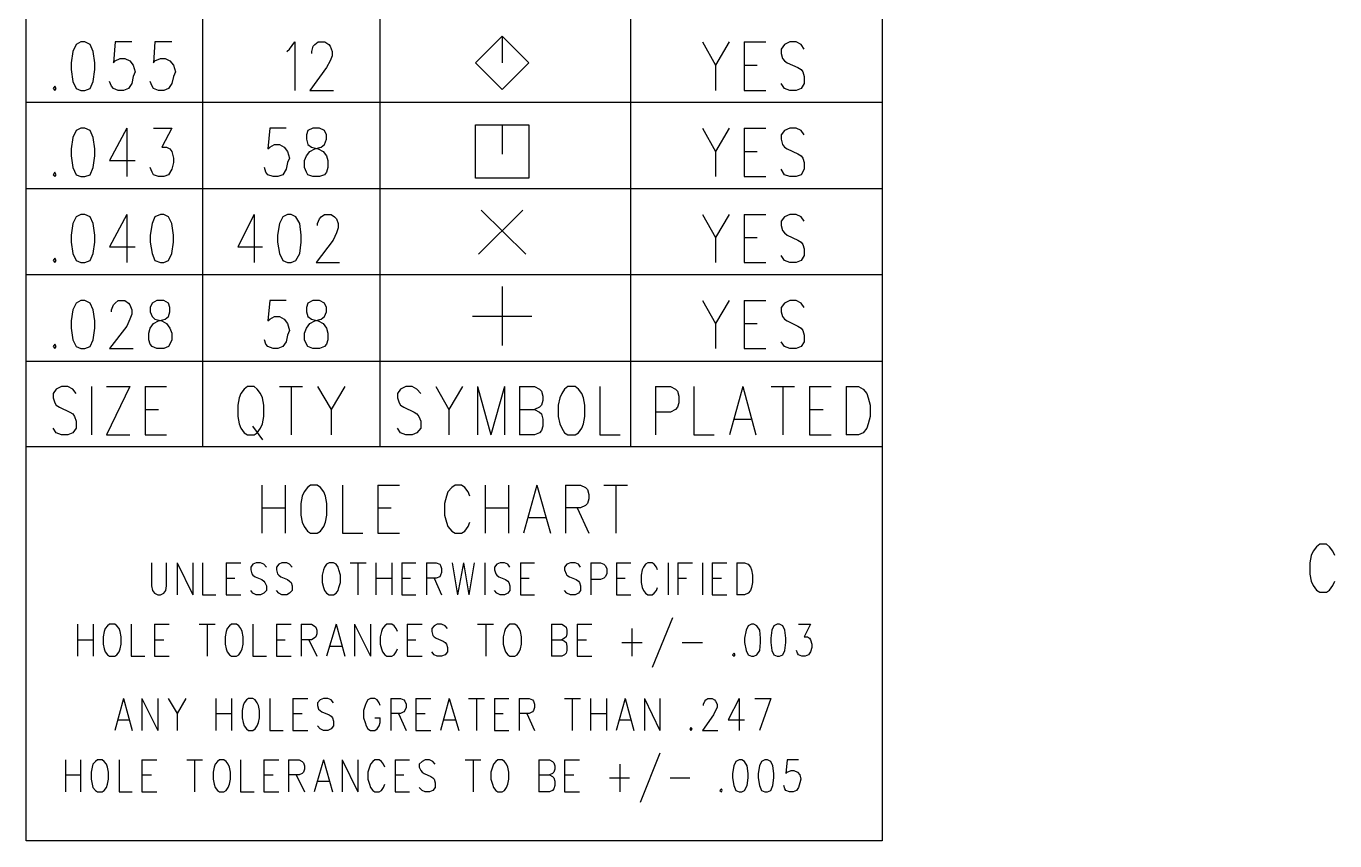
# Model space of a CAD drawing. Extents: x 0 to 19.9, y 0 to 15.
# Drawn here: x 14.3 to 16.96, y 4.434 to 6.089 of the extents above; entities that cross this region are included whole.
import ezdxf

# ---------------------------------------------------------------- set-up
doc = ezdxf.new("R2010")
doc.units = 0
doc.header["$MEASUREMENT"] = 0
doc.layers.add('10', color=7, linetype='CONTINUOUS')

msp = doc.modelspace()

# ---------------------------------------------------------------- linework, layer by layer
at = {"layer": '10'}
for p, q in [((14.2996, 4.4343), (14.2996, 7.6843)), ((16.0398, 7.6843), (16.0398, 4.4343)), ((16.0398, 4.4343), (14.2996, 4.4343))]:
    msp.add_line(p, q, dxfattribs=at)
for points in [[(14.6588, 5.2345), (14.6588, 7.6843)], [(15.0191, 5.2345), (15.0191, 7.6843)], [(15.5289, 5.2345), (15.5289, 7.6843)], [(15.2672, 6.0693), (15.2131, 6.0151), (15.2672, 5.961), (15.3214, 6.0151), (15.2672, 6.0693), (15.2672, 6.0151)], [(14.4109, 6.0574), (14.4011, 6.0525), (14.3942, 6.0377), (14.3912, 6.0151), (14.3912, 6.0013), (14.3942, 5.9767), (14.4011, 5.9629), (14.4109, 5.959), (14.4188, 5.959), (14.4296, 5.9629), (14.4355, 5.9767), (14.4395, 6.0013), (14.4395, 6.0151), (14.4355, 6.0377), (14.4296, 6.0525), (14.4188, 6.0574), (14.4109, 6.0574)], [(14.5143, 6.0574), (14.4808, 6.0574), (14.4769, 6.0151), (14.4808, 6.019), (14.4907, 6.0239), (14.5005, 6.0239), (14.5103, 6.019), (14.5172, 6.0102), (14.5212, 5.9964), (14.5172, 5.9875), (14.5143, 5.9728), (14.5074, 5.9629), (14.4975, 5.959), (14.4867, 5.959), (14.4769, 5.9629), (14.4729, 5.9678), (14.469, 5.9767)], [(14.596, 6.0574), (14.5615, 6.0574), (14.5586, 6.0151), (14.5615, 6.019), (14.5724, 6.0239), (14.5822, 6.0239), (14.592, 6.019), (14.5989, 6.0102), (14.6029, 5.9964), (14.5989, 5.9875), (14.596, 5.9728), (14.5891, 5.9629), (14.5792, 5.959), (14.5684, 5.959), (14.5586, 5.9629), (14.5556, 5.9678), (14.5517, 5.9767)], [(14.8292, 6.0377), (14.8351, 6.0426), (14.846, 6.0574), (14.846, 5.959)], [(14.8804, 6.0338), (14.8804, 6.0377), (14.8834, 6.0486), (14.8863, 6.0525), (14.8932, 6.0574), (14.907, 6.0574), (14.9149, 6.0525), (14.9178, 6.0486), (14.9218, 6.0377), (14.9218, 6.0289), (14.9178, 6.019), (14.9099, 6.0052), (14.8765, 5.959), (14.9247, 5.959)], [(15.6747, 6.0574), (15.7013, 6.0102), (15.7013, 5.959)], [(15.7288, 6.0574), (15.7013, 6.0102)], [(15.7594, 6.0574), (15.7594, 5.959)], [(15.7594, 6.0574), (15.8036, 6.0574)], [(15.8814, 6.0427), (15.8755, 6.0525), (15.8647, 6.0574), (15.8519, 6.0574), (15.8411, 6.0525), (15.8342, 6.0427), (15.8342, 6.0338), (15.8371, 6.0239), (15.8411, 6.019), (15.847, 6.0151), (15.8686, 6.0052), (15.8755, 6.0013), (15.8785, 5.9964), (15.8814, 5.9875), (15.8814, 5.9728), (15.8755, 5.9629), (15.8647, 5.959), (15.8519, 5.959), (15.8411, 5.9629), (15.8342, 5.9728)], [(15.7594, 6.0102), (15.7859, 6.0102)], [(14.3578, 5.9678), (14.3548, 5.9629), (14.3578, 5.959), (14.3607, 5.9629), (14.3578, 5.9678)], [(16.0398, 5.9343), (14.2996, 5.9343)], [(15.7594, 5.959), (15.8036, 5.959)], [(14.4109, 5.8822), (14.4011, 5.8773), (14.3942, 5.8635), (14.3912, 5.8399), (14.3912, 5.8261), (14.3942, 5.8025), (14.4011, 5.7877), (14.4109, 5.7838), (14.4188, 5.7838), (14.4296, 5.7877), (14.4355, 5.8025), (14.4395, 5.8261), (14.4395, 5.8399), (14.4355, 5.8635), (14.4296, 5.8773), (14.4188, 5.8822), (14.4109, 5.8822)], [(14.5044, 5.8822), (14.469, 5.8163), (14.5212, 5.8163)], [(14.5044, 5.8822), (14.5044, 5.7838)], [(14.5586, 5.8822), (14.596, 5.8822), (14.5753, 5.8438), (14.5851, 5.8438), (14.592, 5.8399), (14.596, 5.835), (14.5989, 5.8212), (14.5989, 5.8123), (14.596, 5.7986), (14.5891, 5.7877), (14.5792, 5.7838), (14.5684, 5.7838), (14.5586, 5.7877), (14.5556, 5.7926), (14.5517, 5.8025)], [(14.8283, 5.8822), (14.7948, 5.8822), (14.7909, 5.8399), (14.7948, 5.8438), (14.8046, 5.8488), (14.8145, 5.8488), (14.8243, 5.8438), (14.8312, 5.835), (14.8351, 5.8212), (14.8312, 5.8123), (14.8283, 5.7986), (14.8214, 5.7877), (14.8115, 5.7838), (14.8017, 5.7838), (14.7909, 5.7877), (14.7869, 5.7926), (14.784, 5.8025)], [(14.8824, 5.8822), (14.8725, 5.8773), (14.8696, 5.8684), (14.8696, 5.8596), (14.8725, 5.8488), (14.8794, 5.8438), (14.8932, 5.8399), (14.9031, 5.835), (14.9099, 5.8261), (14.9129, 5.8163), (14.9129, 5.8025), (14.9099, 5.7926), (14.906, 5.7877), (14.8962, 5.7838), (14.8824, 5.7838), (14.8725, 5.7877), (14.8696, 5.7926), (14.8657, 5.8025), (14.8657, 5.8163), (14.8696, 5.8261), (14.8765, 5.835), (14.8863, 5.8399), (14.8991, 5.8438), (14.906, 5.8488), (14.9099, 5.8596), (14.9099, 5.8684), (14.906, 5.8773), (14.8962, 5.8822), (14.8824, 5.8822)], [(15.2131, 5.8891), (15.3214, 5.8891), (15.3214, 5.7809), (15.2131, 5.7809), (15.2131, 5.8891)], [(15.2672, 5.8891), (15.2672, 5.8291)], [(15.6747, 5.8822), (15.7013, 5.835), (15.7013, 5.7838)], [(15.7288, 5.8822), (15.7013, 5.835)], [(15.7594, 5.8822), (15.7594, 5.7838)], [(15.7594, 5.8822), (15.8036, 5.8822)], [(15.8814, 5.8684), (15.8755, 5.8773), (15.8647, 5.8822), (15.8519, 5.8822), (15.8411, 5.8773), (15.8342, 5.8684), (15.8342, 5.8596), (15.8371, 5.8488), (15.8411, 5.8438), (15.847, 5.8399), (15.8686, 5.8301), (15.8755, 5.8261), (15.8785, 5.8212), (15.8814, 5.8123), (15.8814, 5.7986), (15.8755, 5.7877), (15.8647, 5.7838), (15.8519, 5.7838), (15.8411, 5.7877), (15.8342, 5.7986)], [(15.7594, 5.835), (15.7859, 5.835)], [(14.3578, 5.7927), (14.3548, 5.7877), (14.3578, 5.7838), (14.3607, 5.7877), (14.3578, 5.7927)], [(15.7594, 5.7838), (15.8036, 5.7838)], [(16.0398, 5.7591), (14.2996, 5.7591)], [(14.4109, 5.707), (14.4011, 5.7021), (14.3942, 5.6883), (14.3912, 5.6647), (14.3912, 5.6509), (14.3942, 5.6273), (14.4011, 5.6135), (14.4109, 5.6096), (14.4188, 5.6096), (14.4296, 5.6135), (14.4355, 5.6273), (14.4395, 5.6509), (14.4395, 5.6647), (14.4355, 5.6883), (14.4296, 5.7021), (14.4188, 5.707), (14.4109, 5.707)], [(14.5044, 5.707), (14.469, 5.6411), (14.5212, 5.6411)], [(14.5044, 5.707), (14.5044, 5.6096)], [(14.5724, 5.707), (14.5615, 5.7021), (14.5556, 5.6883), (14.5517, 5.6647), (14.5517, 5.6509), (14.5556, 5.6273), (14.5615, 5.6135), (14.5724, 5.6096), (14.5792, 5.6096), (14.5891, 5.6135), (14.596, 5.6273), (14.5989, 5.6509), (14.5989, 5.6647), (14.596, 5.6883), (14.5891, 5.7021), (14.5792, 5.707), (14.5724, 5.707)], [(14.7633, 5.707), (14.7298, 5.6411), (14.78, 5.6411)], [(14.7633, 5.707), (14.7633, 5.6096)], [(14.8312, 5.707), (14.8214, 5.7021), (14.8145, 5.6883), (14.8105, 5.6647), (14.8105, 5.6509), (14.8145, 5.6273), (14.8214, 5.6135), (14.8312, 5.6096), (14.8381, 5.6096), (14.8479, 5.6135), (14.8558, 5.6273), (14.8588, 5.6509), (14.8588, 5.6647), (14.8558, 5.6883), (14.8479, 5.7021), (14.8381, 5.707), (14.8312, 5.707)], [(14.8922, 5.6844), (14.8922, 5.6883), (14.8962, 5.6982), (14.8991, 5.7021), (14.906, 5.707), (14.9198, 5.707), (14.9267, 5.7021), (14.9306, 5.6982), (14.9336, 5.6883), (14.9336, 5.6795), (14.9306, 5.6696), (14.9237, 5.6549), (14.8893, 5.6096), (14.9365, 5.6096)], [(15.3096, 5.7159), (15.219, 5.6263)], [(15.2249, 5.7159), (15.3155, 5.6263)], [(15.6747, 5.707), (15.7013, 5.6598), (15.7013, 5.6096)], [(15.7288, 5.707), (15.7013, 5.6598)], [(15.7594, 5.707), (15.7594, 5.6096)], [(15.7594, 5.707), (15.8036, 5.707)], [(15.8814, 5.6932), (15.8755, 5.7021), (15.8647, 5.707), (15.8519, 5.707), (15.8411, 5.7021), (15.8342, 5.6932), (15.8342, 5.6844), (15.8371, 5.6745), (15.8411, 5.6696), (15.847, 5.6647), (15.8686, 5.6549), (15.8755, 5.6509), (15.8785, 5.646), (15.8814, 5.6371), (15.8814, 5.6234), (15.8755, 5.6135), (15.8647, 5.6096), (15.8519, 5.6096), (15.8411, 5.6135), (15.8342, 5.6234)], [(15.7594, 5.6598), (15.7859, 5.6598)], [(14.3578, 5.6184), (14.3548, 5.6135), (14.3578, 5.6096), (14.3607, 5.6135), (14.3578, 5.6184)], [(15.7594, 5.6096), (15.8036, 5.6096)], [(16.0398, 5.5839), (14.2996, 5.5839)], [(15.2672, 5.5604), (15.2672, 5.4403)], [(14.4109, 5.5318), (14.4011, 5.5269), (14.3942, 5.5131), (14.3912, 5.4905), (14.3912, 5.4757), (14.3942, 5.4521), (14.4011, 5.4383), (14.4109, 5.4344), (14.4188, 5.4344), (14.4296, 5.4383), (14.4355, 5.4521), (14.4395, 5.4757), (14.4395, 5.4905), (14.4355, 5.5131), (14.4296, 5.5269), (14.4188, 5.5318), (14.4109, 5.5318)], [(14.4729, 5.5092), (14.4729, 5.5131), (14.4769, 5.523), (14.4808, 5.5269), (14.4867, 5.5318), (14.5005, 5.5318), (14.5074, 5.5269), (14.5103, 5.523), (14.5143, 5.5131), (14.5143, 5.5043), (14.5103, 5.4944), (14.5044, 5.4797), (14.469, 5.4344), (14.5172, 5.4344)], [(14.5655, 5.5318), (14.5556, 5.5269), (14.5517, 5.518), (14.5517, 5.5092), (14.5556, 5.4993), (14.5615, 5.4944), (14.5753, 5.4905), (14.5851, 5.4856), (14.592, 5.4757), (14.596, 5.4659), (14.596, 5.4521), (14.592, 5.4432), (14.5891, 5.4383), (14.5792, 5.4344), (14.5655, 5.4344), (14.5556, 5.4383), (14.5517, 5.4432), (14.5487, 5.4521), (14.5487, 5.4659), (14.5517, 5.4757), (14.5586, 5.4856), (14.5684, 5.4905), (14.5822, 5.4944), (14.5891, 5.4993), (14.592, 5.5092), (14.592, 5.518), (14.5891, 5.5269), (14.5792, 5.5318), (14.5655, 5.5318)], [(14.8283, 5.5318), (14.7948, 5.5318), (14.7909, 5.4905), (14.7948, 5.4944), (14.8046, 5.4993), (14.8145, 5.4993), (14.8243, 5.4944), (14.8312, 5.4856), (14.8351, 5.4708), (14.8312, 5.4619), (14.8283, 5.4482), (14.8214, 5.4383), (14.8115, 5.4344), (14.8017, 5.4344), (14.7909, 5.4383), (14.7869, 5.4432), (14.784, 5.4521)], [(14.8824, 5.5318), (14.8725, 5.5269), (14.8696, 5.518), (14.8696, 5.5092), (14.8725, 5.4993), (14.8794, 5.4944), (14.8932, 5.4905), (14.9031, 5.4856), (14.91, 5.4757), (14.9129, 5.4659), (14.9129, 5.4521), (14.91, 5.4432), (14.906, 5.4383), (14.8962, 5.4344), (14.8824, 5.4344), (14.8725, 5.4383), (14.8696, 5.4432), (14.8657, 5.4521), (14.8657, 5.4659), (14.8696, 5.4757), (14.8765, 5.4856), (14.8863, 5.4905), (14.8991, 5.4944), (14.906, 5.4993), (14.91, 5.5092), (14.91, 5.518), (14.906, 5.5269), (14.8962, 5.5318), (14.8824, 5.5318)], [(15.6747, 5.5318), (15.7013, 5.4856), (15.7013, 5.4344)], [(15.7288, 5.5318), (15.7013, 5.4856)], [(15.7594, 5.5318), (15.7594, 5.4344)], [(15.7594, 5.5318), (15.8036, 5.5318)], [(15.8814, 5.518), (15.8755, 5.5269), (15.8647, 5.5318), (15.8519, 5.5318), (15.8411, 5.5269), (15.8342, 5.518), (15.8342, 5.5092), (15.8371, 5.4993), (15.8411, 5.4944), (15.847, 5.4905), (15.8686, 5.4797), (15.8755, 5.4757), (15.8785, 5.4708), (15.8814, 5.4619), (15.8814, 5.4482), (15.8755, 5.4383), (15.8647, 5.4344), (15.8519, 5.4344), (15.8411, 5.4383), (15.8342, 5.4482)], [(15.2072, 5.5004), (15.3273, 5.5004)], [(15.7594, 5.4856), (15.7859, 5.4856)], [(14.3578, 5.4432), (14.3548, 5.4383), (14.3578, 5.4344), (14.3607, 5.4383), (14.3578, 5.4432)], [(15.7594, 5.4344), (15.8036, 5.4344)], [(14.2996, 5.4087), (16.0398, 5.4087)], [(14.4011, 5.3428), (14.3942, 5.3517), (14.3844, 5.3576), (14.3716, 5.3576), (14.3607, 5.3517), (14.3548, 5.3428), (14.3548, 5.334), (14.3578, 5.3241), (14.3607, 5.3192), (14.3676, 5.3153), (14.3883, 5.3054), (14.3942, 5.3015), (14.3981, 5.2966), (14.4011, 5.2867), (14.4011, 5.273), (14.3942, 5.2631), (14.3844, 5.2592), (14.3716, 5.2592), (14.3607, 5.2631), (14.3548, 5.273)], [(14.4326, 5.3576), (14.4326, 5.2592)], [(14.5103, 5.3576), (14.4631, 5.2592)], [(14.4631, 5.3576), (14.5103, 5.3576)], [(14.5418, 5.3576), (14.5418, 5.2592)], [(14.5418, 5.3576), (14.5851, 5.3576)], [(14.7495, 5.3576), (14.7426, 5.3517), (14.7357, 5.3428), (14.7328, 5.334), (14.7298, 5.3192), (14.7298, 5.2966), (14.7328, 5.2818), (14.7357, 5.273), (14.7426, 5.2631), (14.7495, 5.2592), (14.7633, 5.2592), (14.7692, 5.2631), (14.7761, 5.273), (14.78, 5.2818), (14.783, 5.2966), (14.783, 5.3192), (14.78, 5.334), (14.7761, 5.3428), (14.7692, 5.3517), (14.7633, 5.3576), (14.7495, 5.3576)], [(14.8145, 5.3576), (14.8617, 5.3576)], [(14.8381, 5.3576), (14.8381, 5.2592)], [(14.8922, 5.3576), (14.9198, 5.3104), (14.9198, 5.2592)], [(14.9474, 5.3576), (14.9198, 5.3104)], [(15.1019, 5.3428), (15.094, 5.3517), (15.0842, 5.3576), (15.0714, 5.3576), (15.0605, 5.3517), (15.0546, 5.3428), (15.0546, 5.334), (15.0576, 5.3241), (15.0605, 5.3192), (15.0674, 5.3153), (15.0881, 5.3054), (15.094, 5.3015), (15.0979, 5.2966), (15.1019, 5.2867), (15.1019, 5.273), (15.094, 5.2631), (15.0842, 5.2592), (15.0714, 5.2592), (15.0605, 5.2631), (15.0546, 5.273)], [(15.1324, 5.3576), (15.159, 5.3104), (15.159, 5.2592)], [(15.1865, 5.3576), (15.159, 5.3104)], [(15.217, 5.3576), (15.217, 5.2592)], [(15.217, 5.3576), (15.2446, 5.2592)], [(15.2722, 5.3576), (15.2446, 5.2592)], [(15.2722, 5.3576), (15.2722, 5.2592)], [(15.3027, 5.3576), (15.3027, 5.2592)], [(15.3027, 5.3576), (15.3332, 5.3576), (15.343, 5.3517), (15.347, 5.3478), (15.3499, 5.3379), (15.3499, 5.3291), (15.347, 5.3192), (15.343, 5.3153), (15.3332, 5.3104)], [(15.4011, 5.3576), (15.3942, 5.3517), (15.3883, 5.3428), (15.3844, 5.334), (15.3814, 5.3192), (15.3814, 5.2966), (15.3844, 5.2818), (15.3883, 5.273), (15.3942, 5.2631), (15.4011, 5.2592), (15.4159, 5.2592), (15.4227, 5.2631), (15.4296, 5.273), (15.4326, 5.2818), (15.4355, 5.2966), (15.4355, 5.3192), (15.4326, 5.334), (15.4296, 5.3428), (15.4227, 5.3517), (15.4159, 5.3576), (15.4011, 5.3576)], [(15.4661, 5.3576), (15.4661, 5.2592), (15.5074, 5.2592)], [(15.5792, 5.3576), (15.5792, 5.2592)], [(15.5792, 5.3576), (15.6098, 5.3576), (15.6196, 5.3517), (15.6235, 5.3478), (15.6265, 5.3379), (15.6265, 5.3241), (15.6235, 5.3153), (15.6196, 5.3104), (15.6098, 5.3054), (15.5792, 5.3054)], [(15.657, 5.3576), (15.657, 5.2592), (15.6983, 5.2592)], [(15.7564, 5.3576), (15.7298, 5.2592)], [(15.7564, 5.3576), (15.783, 5.2592)], [(15.8145, 5.3576), (15.8617, 5.3576)], [(15.8381, 5.3576), (15.8381, 5.2592)], [(15.8922, 5.3576), (15.8922, 5.2592)], [(15.8922, 5.3576), (15.9365, 5.3576)], [(15.967, 5.3576), (15.967, 5.2592)], [(15.967, 5.3576), (15.9916, 5.3576), (16.0015, 5.3517), (16.0084, 5.3428), (16.0113, 5.334), (16.0153, 5.3192), (16.0153, 5.2966), (16.0113, 5.2818), (16.0084, 5.273), (16.0015, 5.2631), (15.9916, 5.2592), (15.967, 5.2592)], [(14.5418, 5.3104), (14.5684, 5.3104)], [(15.3027, 5.3104), (15.3332, 5.3104), (15.343, 5.3054), (15.347, 5.3015), (15.3499, 5.2907), (15.3499, 5.2769), (15.347, 5.268), (15.343, 5.2631), (15.3332, 5.2592), (15.3027, 5.2592)], [(15.8922, 5.3104), (15.9198, 5.3104)], [(14.7594, 5.2769), (14.78, 5.2493)], [(15.7397, 5.2907), (15.7731, 5.2907)], [(14.4631, 5.2592), (14.5103, 5.2592)], [(14.5418, 5.2592), (14.5851, 5.2592)], [(15.8922, 5.2592), (15.9365, 5.2592)], [(16.0398, 5.2345), (14.2996, 5.2345)], [(14.779, 5.1568), (14.779, 5.0594)], [(14.8263, 5.1568), (14.8263, 5.0594)], [(14.8775, 5.1568), (14.8716, 5.1519), (14.8647, 5.143), (14.8607, 5.1342), (14.8578, 5.1194), (14.8578, 5.0958), (14.8607, 5.082), (14.8647, 5.0732), (14.8716, 5.0633), (14.8775, 5.0594), (14.8913, 5.0594), (14.8981, 5.0633), (14.905, 5.0732), (14.908, 5.082), (14.9109, 5.0958), (14.9109, 5.1194), (14.908, 5.1342), (14.905, 5.143), (14.8981, 5.1519), (14.8913, 5.1568), (14.8775, 5.1568)], [(14.9424, 5.1568), (14.9424, 5.0594), (14.9838, 5.0594)], [(15.0143, 5.1568), (15.0143, 5.0594)], [(15.0143, 5.1568), (15.0586, 5.1568)], [(15.2013, 5.1342), (15.1983, 5.143), (15.1914, 5.1519), (15.1846, 5.1568), (15.1718, 5.1568), (15.1649, 5.1519), (15.157, 5.143), (15.154, 5.1342), (15.1501, 5.1194), (15.1501, 5.0958), (15.154, 5.082), (15.157, 5.0732), (15.1649, 5.0633), (15.1718, 5.0594), (15.1846, 5.0594), (15.1914, 5.0633), (15.1983, 5.0732), (15.2013, 5.082)], [(15.2328, 5.1568), (15.2328, 5.0594)], [(15.28, 5.1568), (15.28, 5.0594)], [(15.3381, 5.1568), (15.3105, 5.0594)], [(15.3381, 5.1568), (15.3657, 5.0594)], [(15.3962, 5.1568), (15.3962, 5.0594)], [(15.3962, 5.1568), (15.4267, 5.1568), (15.4365, 5.1519), (15.4405, 5.148), (15.4434, 5.1381), (15.4434, 5.1293), (15.4405, 5.1194), (15.4365, 5.1155), (15.4267, 5.1106), (15.3962, 5.1106)], [(15.4739, 5.1568), (15.5222, 5.1568)], [(15.4985, 5.1568), (15.4985, 5.0594)], [(14.779, 5.1106), (14.8263, 5.1106)], [(15.0143, 5.1106), (15.0418, 5.1106)], [(15.2328, 5.1106), (15.28, 5.1106)], [(15.4198, 5.1106), (15.4434, 5.0594)], [(15.3214, 5.0909), (15.3558, 5.0909)], [(15.0143, 5.0594), (15.0586, 5.0594)], [(16.9601, 5.0141), (16.9562, 5.023), (16.9493, 5.0319), (16.9434, 5.0368), (16.9296, 5.0368), (16.9227, 5.0319), (16.9159, 5.023), (16.9119, 5.0141), (16.909, 4.9994), (16.909, 4.9758), (16.9119, 4.962), (16.9159, 4.9531), (16.9227, 4.9433), (16.9296, 4.9393), (16.9434, 4.9393), (16.9493, 4.9433), (16.9562, 4.9531), (16.9601, 4.962)], [(14.5546, 4.9993), (14.5546, 4.9521), (14.5566, 4.9432), (14.5605, 4.9373), (14.5674, 4.9344), (14.5724, 4.9344), (14.5792, 4.9373), (14.5832, 4.9432), (14.5851, 4.9521), (14.5851, 4.9993)], [(14.6068, 4.9993), (14.6068, 4.9344)], [(14.6068, 4.9993), (14.6383, 4.9344)], [(14.6383, 4.9993), (14.6383, 4.9344)], [(14.658, 4.9993), (14.658, 4.9344), (14.6855, 4.9344)], [(14.7062, 4.9993), (14.7062, 4.9344)], [(14.7062, 4.9993), (14.7357, 4.9993)], [(14.7879, 4.9905), (14.783, 4.9964), (14.7761, 4.9993), (14.7672, 4.9993), (14.7603, 4.9964), (14.7564, 4.9905), (14.7564, 4.9846), (14.7584, 4.9767), (14.7603, 4.9738), (14.7653, 4.9708), (14.779, 4.9649), (14.783, 4.9619), (14.785, 4.959), (14.7879, 4.9521), (14.7879, 4.9432), (14.783, 4.9373), (14.7761, 4.9344), (14.7672, 4.9344), (14.7603, 4.9373), (14.7564, 4.9432)], [(14.8401, 4.9905), (14.8351, 4.9964), (14.8292, 4.9993), (14.8194, 4.9993), (14.8135, 4.9964), (14.8086, 4.9905), (14.8086, 4.9846), (14.8105, 4.9767), (14.8135, 4.9738), (14.8174, 4.9708), (14.8312, 4.9649), (14.8351, 4.9619), (14.8381, 4.959), (14.8401, 4.9521), (14.8401, 4.9432), (14.8351, 4.9373), (14.8292, 4.9344), (14.8194, 4.9344), (14.8135, 4.9373), (14.8086, 4.9432)], [(14.9159, 4.9993), (14.9099, 4.9964), (14.906, 4.9905), (14.904, 4.9846), (14.9011, 4.9738), (14.9011, 4.959), (14.904, 4.9492), (14.906, 4.9432), (14.9099, 4.9373), (14.9159, 4.9344), (14.9247, 4.9344), (14.9296, 4.9373), (14.9336, 4.9432), (14.9355, 4.9492), (14.9385, 4.959), (14.9385, 4.9738), (14.9355, 4.9846), (14.9336, 4.9905), (14.9296, 4.9964), (14.9247, 4.9993), (14.9159, 4.9993)], [(14.9582, 4.9993), (14.9907, 4.9993)], [(14.9739, 4.9993), (14.9739, 4.9344)], [(15.0103, 4.9993), (15.0103, 4.9344)], [(15.0428, 4.9993), (15.0428, 4.9344)], [(15.0635, 4.9993), (15.0635, 4.9344)], [(15.0635, 4.9993), (15.092, 4.9993)], [(15.1137, 4.9993), (15.1137, 4.9344)], [(15.1137, 4.9993), (15.1334, 4.9993), (15.1403, 4.9964), (15.1422, 4.9934), (15.1442, 4.9875), (15.1442, 4.9797), (15.1422, 4.9738), (15.1403, 4.9708), (15.1334, 4.9679), (15.1137, 4.9679)], [(15.1659, 4.9993), (15.1767, 4.9344)], [(15.1885, 4.9993), (15.1767, 4.9344)], [(15.1885, 4.9993), (15.1993, 4.9344)], [(15.2101, 4.9993), (15.1993, 4.9344)], [(15.2318, 4.9993), (15.2318, 4.9344)], [(15.283, 4.9905), (15.279, 4.9964), (15.2722, 4.9993), (15.2633, 4.9993), (15.2564, 4.9964), (15.2515, 4.9905), (15.2515, 4.9846), (15.2544, 4.9767), (15.2564, 4.9738), (15.2603, 4.9708), (15.2741, 4.9649), (15.279, 4.9619), (15.281, 4.959), (15.283, 4.9521), (15.283, 4.9432), (15.279, 4.9373), (15.2722, 4.9344), (15.2633, 4.9344), (15.2564, 4.9373), (15.2515, 4.9432)], [(15.3046, 4.9993), (15.3046, 4.9344)], [(15.3046, 4.9993), (15.3332, 4.9993)], [(15.4267, 4.9905), (15.4227, 4.9964), (15.4159, 4.9993), (15.406, 4.9993), (15.3991, 4.9964), (15.3942, 4.9905), (15.3942, 4.9846), (15.3972, 4.9767), (15.3991, 4.9738), (15.404, 4.9708), (15.4178, 4.9649), (15.4227, 4.9619), (15.4247, 4.959), (15.4267, 4.9521), (15.4267, 4.9432), (15.4227, 4.9373), (15.4159, 4.9344), (15.406, 4.9344), (15.3991, 4.9373), (15.3942, 4.9432)], [(15.4473, 4.9993), (15.4473, 4.9344)], [(15.4473, 4.9993), (15.467, 4.9993), (15.4739, 4.9964), (15.4769, 4.9934), (15.4798, 4.9875), (15.4798, 4.9767), (15.4769, 4.9708), (15.4739, 4.9678), (15.467, 4.9649), (15.4473, 4.9649)], [(15.4995, 4.9993), (15.4995, 4.9344)], [(15.4995, 4.9993), (15.529, 4.9993)], [(15.5832, 4.9846), (15.5812, 4.9905), (15.5763, 4.9964), (15.5723, 4.9993), (15.5635, 4.9993), (15.5586, 4.9964), (15.5546, 4.9905), (15.5517, 4.9846), (15.5497, 4.9738), (15.5497, 4.959), (15.5517, 4.9491), (15.5546, 4.9432), (15.5586, 4.9373), (15.5635, 4.9344), (15.5723, 4.9344), (15.5763, 4.9373), (15.5812, 4.9432), (15.5832, 4.9491)], [(15.6048, 4.9993), (15.6048, 4.9344)], [(15.6245, 4.9993), (15.6245, 4.9344)], [(15.6245, 4.9993), (15.654, 4.9993)], [(15.6747, 4.9993), (15.6747, 4.9344)], [(15.6944, 4.9993), (15.6944, 4.9344)], [(15.6944, 4.9993), (15.7239, 4.9993)], [(15.7446, 4.9993), (15.7446, 4.9344)], [(15.7446, 4.9993), (15.7603, 4.9993), (15.7672, 4.9964), (15.7722, 4.9905), (15.7741, 4.9846), (15.7761, 4.9738), (15.7761, 4.959), (15.7741, 4.9491), (15.7722, 4.9432), (15.7672, 4.9373), (15.7603, 4.9344), (15.7446, 4.9344)], [(14.7062, 4.9679), (14.7239, 4.9679)], [(15.0103, 4.9679), (15.0428, 4.9679)], [(15.0635, 4.9679), (15.0812, 4.9679)], [(15.1294, 4.9679), (15.1442, 4.9344)], [(15.3046, 4.9678), (15.3223, 4.9678)], [(15.4995, 4.9678), (15.5172, 4.9678)], [(15.6245, 4.9678), (15.6422, 4.9678)], [(15.6944, 4.9678), (15.7131, 4.9678)], [(14.7062, 4.9344), (14.7357, 4.9344)], [(15.0635, 4.9344), (15.092, 4.9344)], [(15.3046, 4.9344), (15.3332, 4.9344)], [(15.4995, 4.9344), (15.529, 4.9344)], [(15.6944, 4.9344), (15.7239, 4.9344)], [(14.404, 4.8743), (14.404, 4.8094)], [(14.4355, 4.8743), (14.4355, 4.8094)], [(14.469, 4.8743), (14.4651, 4.8714), (14.4601, 4.8655), (14.4582, 4.8596), (14.4562, 4.8487), (14.4562, 4.834), (14.4582, 4.8241), (14.4601, 4.8182), (14.4651, 4.8123), (14.469, 4.8094), (14.4798, 4.8094), (14.4838, 4.8123), (14.4887, 4.8182), (14.4907, 4.8241), (14.4926, 4.834), (14.4926, 4.8487), (14.4907, 4.8596), (14.4887, 4.8655), (14.4838, 4.8714), (14.4798, 4.8743), (14.469, 4.8743)], [(14.5133, 4.8743), (14.5133, 4.8094), (14.5409, 4.8094)], [(14.5605, 4.8743), (14.5605, 4.8094)], [(14.5605, 4.8743), (14.5901, 4.8743)], [(14.6511, 4.8743), (14.6836, 4.8743)], [(14.6678, 4.8743), (14.6678, 4.8094)], [(14.717, 4.8743), (14.7131, 4.8714), (14.7082, 4.8655), (14.7062, 4.8596), (14.7042, 4.8487), (14.7042, 4.834), (14.7062, 4.8241), (14.7082, 4.8182), (14.7131, 4.8123), (14.717, 4.8094), (14.7269, 4.8094), (14.7318, 4.8123), (14.7357, 4.8182), (14.7387, 4.8241), (14.7407, 4.834), (14.7407, 4.8487), (14.7387, 4.8596), (14.7357, 4.8655), (14.7318, 4.8714), (14.7269, 4.8743), (14.717, 4.8743)], [(14.7603, 4.8743), (14.7603, 4.8094), (14.7879, 4.8094)], [(14.8086, 4.8743), (14.8086, 4.8094)], [(14.8086, 4.8743), (14.8381, 4.8743)], [(14.8588, 4.8743), (14.8588, 4.8094)], [(14.8588, 4.8743), (14.8794, 4.8743), (14.8853, 4.8714), (14.8883, 4.8684), (14.8903, 4.8625), (14.8903, 4.8547), (14.8883, 4.8487), (14.8853, 4.8458), (14.8794, 4.8428), (14.8588, 4.8428)], [(14.9296, 4.8743), (14.91, 4.8094)], [(14.9296, 4.8743), (14.9474, 4.8094)], [(14.967, 4.8743), (14.967, 4.8094)], [(14.967, 4.8743), (14.9995, 4.8094)], [(14.9995, 4.8743), (14.9995, 4.8094)], [(15.0546, 4.8596), (15.0517, 4.8655), (15.0477, 4.8714), (15.0428, 4.8743), (15.033, 4.8743), (15.029, 4.8714), (15.0241, 4.8655), (15.0222, 4.8596), (15.0192, 4.8487), (15.0192, 4.834), (15.0222, 4.8241), (15.0241, 4.8182), (15.029, 4.8123), (15.033, 4.8094), (15.0428, 4.8094), (15.0477, 4.8123), (15.0517, 4.8182), (15.0546, 4.8241)], [(15.0743, 4.8743), (15.0743, 4.8094)], [(15.0743, 4.8743), (15.1048, 4.8743)], [(15.156, 4.8655), (15.1511, 4.8714), (15.1442, 4.8743), (15.1353, 4.8743), (15.1294, 4.8714), (15.1245, 4.8655), (15.1245, 4.8596), (15.1265, 4.8517), (15.1294, 4.8487), (15.1334, 4.8458), (15.1472, 4.8399), (15.1511, 4.8369), (15.154, 4.834), (15.156, 4.8271), (15.156, 4.8182), (15.1511, 4.8123), (15.1442, 4.8094), (15.1353, 4.8094), (15.1294, 4.8123), (15.1245, 4.8182)], [(15.217, 4.8743), (15.2495, 4.8743)], [(15.2338, 4.8743), (15.2338, 4.8094)], [(15.283, 4.8743), (15.279, 4.8714), (15.2741, 4.8655), (15.2722, 4.8596), (15.2692, 4.8487), (15.2692, 4.834), (15.2722, 4.8241), (15.2741, 4.8182), (15.279, 4.8123), (15.283, 4.8094), (15.2928, 4.8094), (15.2977, 4.8123), (15.3017, 4.8182), (15.3046, 4.8241), (15.3066, 4.834), (15.3066, 4.8487), (15.3046, 4.8596), (15.3017, 4.8655), (15.2977, 4.8714), (15.2928, 4.8743), (15.283, 4.8743)], [(15.3676, 4.8743), (15.3676, 4.8094)], [(15.3676, 4.8743), (15.3883, 4.8743), (15.3942, 4.8714), (15.3972, 4.8684), (15.3991, 4.8625), (15.3991, 4.8547), (15.3972, 4.8487), (15.3942, 4.8458), (15.3883, 4.8428)], [(15.4198, 4.8743), (15.4198, 4.8094)], [(15.4198, 4.8743), (15.4493, 4.8743)], [(15.6137, 4.8871), (15.5724, 4.7867)], [(15.7741, 4.8743), (15.7672, 4.8714), (15.7633, 4.8625), (15.7603, 4.8458), (15.7603, 4.8369), (15.7633, 4.8212), (15.7672, 4.8123), (15.7741, 4.8094), (15.779, 4.8094), (15.785, 4.8123), (15.7909, 4.8212), (15.7928, 4.8369), (15.7928, 4.8458), (15.7909, 4.8625), (15.785, 4.8714), (15.779, 4.8743), (15.7741, 4.8743)], [(15.8263, 4.8743), (15.8194, 4.8714), (15.8155, 4.8625), (15.8135, 4.8458), (15.8135, 4.8369), (15.8155, 4.8212), (15.8194, 4.8123), (15.8263, 4.8094), (15.8312, 4.8094), (15.8381, 4.8123), (15.842, 4.8212), (15.844, 4.8369), (15.844, 4.8458), (15.842, 4.8625), (15.8381, 4.8714), (15.8312, 4.8743), (15.8263, 4.8743)], [(15.8696, 4.8743), (15.8942, 4.8743), (15.8814, 4.8487), (15.8883, 4.8487), (15.8922, 4.8458), (15.8942, 4.8428), (15.8972, 4.834), (15.8972, 4.8271), (15.8942, 4.8182), (15.8903, 4.8123), (15.8834, 4.8094), (15.8765, 4.8094), (15.8696, 4.8123), (15.8676, 4.8153), (15.8657, 4.8212)], [(14.404, 4.8428), (14.4355, 4.8428)], [(14.5605, 4.8428), (14.5792, 4.8428)], [(14.8086, 4.8428), (14.8263, 4.8428)], [(14.8745, 4.8428), (14.8903, 4.8094)], [(15.0743, 4.8428), (15.092, 4.8428)], [(15.3676, 4.8428), (15.3883, 4.8428), (15.3942, 4.8399), (15.3972, 4.8369), (15.3991, 4.83), (15.3991, 4.8212), (15.3972, 4.8153), (15.3942, 4.8123), (15.3883, 4.8094), (15.3676, 4.8094)], [(15.4198, 4.8428), (15.4385, 4.8428)], [(15.531, 4.8655), (15.531, 4.8094)], [(14.9178, 4.83), (14.9405, 4.83)], [(15.5103, 4.8369), (15.5517, 4.8369)], [(15.6334, 4.8369), (15.6747, 4.8369)], [(14.5605, 4.8094), (14.5901, 4.8094)], [(14.8086, 4.8094), (14.8381, 4.8094)], [(15.0743, 4.8094), (15.1048, 4.8094)], [(15.4198, 4.8094), (15.4493, 4.8094)], [(15.7387, 4.8153), (15.7357, 4.8123), (15.7387, 4.8094), (15.7407, 4.8123), (15.7387, 4.8153)], [(14.4974, 4.7237), (14.4797, 4.6587)], [(14.4974, 4.7237), (14.5151, 4.6587)], [(14.5348, 4.7237), (14.5348, 4.6587)], [(14.5348, 4.7237), (14.5673, 4.6587)], [(14.5673, 4.7237), (14.5673, 4.6587)], [(14.588, 4.7237), (14.6067, 4.6932), (14.6067, 4.6587)], [(14.6244, 4.7237), (14.6067, 4.6932)], [(14.6854, 4.7237), (14.6854, 4.6587)], [(14.7169, 4.7237), (14.7169, 4.6587)], [(14.7514, 4.7237), (14.7474, 4.7207), (14.7425, 4.7148), (14.7405, 4.7089), (14.7386, 4.6991), (14.7386, 4.6843), (14.7405, 4.6745), (14.7425, 4.6676), (14.7474, 4.6617), (14.7514, 4.6587), (14.7602, 4.6587), (14.7651, 4.6617), (14.7691, 4.6676), (14.772, 4.6745), (14.774, 4.6843), (14.774, 4.6991), (14.772, 4.7089), (14.7691, 4.7148), (14.7651, 4.7207), (14.7602, 4.7237), (14.7514, 4.7237)], [(14.7947, 4.7237), (14.7947, 4.6587), (14.8222, 4.6587)], [(14.8419, 4.7237), (14.8419, 4.6587)], [(14.8419, 4.7237), (14.8724, 4.7237)], [(14.9246, 4.7148), (14.9197, 4.7207), (14.9128, 4.7237), (14.9039, 4.7237), (14.897, 4.7207), (14.8921, 4.7148), (14.8921, 4.7089), (14.8941, 4.702), (14.897, 4.6991), (14.901, 4.6961), (14.9157, 4.6902), (14.9197, 4.6873), (14.9226, 4.6843), (14.9246, 4.6774), (14.9246, 4.6676), (14.9197, 4.6617), (14.9128, 4.6587), (14.9039, 4.6587), (14.897, 4.6617), (14.8921, 4.6676)], [(15.0191, 4.7089), (15.0171, 4.7148), (15.0132, 4.7207), (15.0083, 4.7237), (14.9994, 4.7237), (14.9945, 4.7207), (14.9905, 4.7148), (14.9886, 4.7089), (14.9856, 4.6991), (14.9856, 4.6843), (14.9886, 4.6745), (14.9905, 4.6676), (14.9945, 4.6617), (14.9994, 4.6587), (15.0083, 4.6587), (15.0132, 4.6617), (15.0171, 4.6676), (15.0191, 4.6745), (15.0191, 4.6843)], [(15.0407, 4.7237), (15.0407, 4.6587)], [(15.0407, 4.7237), (15.0604, 4.7237), (15.0673, 4.7207), (15.0693, 4.7178), (15.0722, 4.7119), (15.0722, 4.705), (15.0693, 4.6991), (15.0673, 4.6961), (15.0604, 4.6932), (15.0407, 4.6932)], [(15.0919, 4.7237), (15.0919, 4.6587)], [(15.0919, 4.7237), (15.1224, 4.7237)], [(15.1598, 4.7237), (15.1421, 4.6587)], [(15.1598, 4.7237), (15.1795, 4.6587)], [(15.1992, 4.7237), (15.2317, 4.7237)], [(15.2149, 4.7237), (15.2149, 4.6587)], [(15.2514, 4.7237), (15.2514, 4.6587)], [(15.2514, 4.7237), (15.2809, 4.7237)], [(15.3016, 4.7237), (15.3016, 4.6587)], [(15.3016, 4.7237), (15.3222, 4.7237), (15.3291, 4.7207), (15.3311, 4.7178), (15.3331, 4.7119), (15.3331, 4.705), (15.3311, 4.6991), (15.3291, 4.6961), (15.3222, 4.6932), (15.3016, 4.6932)], [(15.3941, 4.7237), (15.4266, 4.7237)], [(15.4098, 4.7237), (15.4098, 4.6587)], [(15.4472, 4.7237), (15.4472, 4.6587)], [(15.4797, 4.7237), (15.4797, 4.6587)], [(15.5171, 4.7237), (15.4994, 4.6587)], [(15.5171, 4.7237), (15.5348, 4.6587)], [(15.5565, 4.7237), (15.5565, 4.6587)], [(15.5565, 4.7237), (15.588, 4.6587)], [(15.588, 4.7237), (15.588, 4.6587)], [(15.6766, 4.7089), (15.6766, 4.7119), (15.6795, 4.7178), (15.6815, 4.7207), (15.6854, 4.7237), (15.6943, 4.7237), (15.6992, 4.7207), (15.7012, 4.7178), (15.7041, 4.7119), (15.7041, 4.705), (15.7012, 4.6991), (15.6972, 4.6902), (15.6746, 4.6587), (15.7061, 4.6587)], [(15.7494, 4.7237), (15.7268, 4.6804), (15.7602, 4.6804)], [(15.7494, 4.7237), (15.7494, 4.6587)], [(15.7809, 4.7237), (15.8134, 4.7237)], [(15.8134, 4.7237), (15.7907, 4.6587)], [(14.6854, 4.6932), (14.7169, 4.6932)], [(14.8419, 4.6932), (14.8606, 4.6932)], [(15.0083, 4.6843), (15.0191, 4.6843)], [(15.0565, 4.6932), (15.0722, 4.6587)], [(15.0919, 4.6932), (15.1106, 4.6932)], [(15.2514, 4.6932), (15.2691, 4.6932)], [(15.3173, 4.6932), (15.3331, 4.6587)], [(15.4472, 4.6932), (15.4797, 4.6932)], [(14.4856, 4.6804), (14.5083, 4.6804)], [(14.8419, 4.6587), (14.8724, 4.6587)], [(15.0919, 4.6587), (15.1224, 4.6587)], [(15.149, 4.6804), (15.1726, 4.6804)], [(15.2514, 4.6587), (15.2809, 4.6587)], [(15.5063, 4.6804), (15.5289, 4.6804)], [(15.651, 4.6646), (15.649, 4.6617), (15.651, 4.6587), (15.6539, 4.6617), (15.651, 4.6646)], [(15.588, 4.6125), (15.5476, 4.5121)], [(14.3793, 4.5987), (14.3793, 4.5337)], [(14.4098, 4.5987), (14.4098, 4.5337)], [(14.4443, 4.5987), (14.4403, 4.5957), (14.4354, 4.5898), (14.4335, 4.5839), (14.4315, 4.5741), (14.4315, 4.5593), (14.4335, 4.5495), (14.4354, 4.5426), (14.4403, 4.5367), (14.4443, 4.5337), (14.4541, 4.5337), (14.4581, 4.5367), (14.463, 4.5426), (14.4649, 4.5495), (14.4669, 4.5593), (14.4669, 4.5741), (14.4649, 4.5839), (14.463, 4.5898), (14.4581, 4.5957), (14.4541, 4.5987), (14.4443, 4.5987)], [(14.4886, 4.5987), (14.4886, 4.5337), (14.5151, 4.5337)], [(14.5348, 4.5987), (14.5348, 4.5337)], [(14.5348, 4.5987), (14.5653, 4.5987)], [(14.6264, 4.5987), (14.6579, 4.5987)], [(14.6421, 4.5987), (14.6421, 4.5337)], [(14.6923, 4.5987), (14.6884, 4.5957), (14.6835, 4.5898), (14.6815, 4.5839), (14.6795, 4.5741), (14.6795, 4.5593), (14.6815, 4.5495), (14.6835, 4.5426), (14.6884, 4.5367), (14.6923, 4.5337), (14.7012, 4.5337), (14.7061, 4.5367), (14.71, 4.5426), (14.713, 4.5495), (14.7149, 4.5593), (14.7149, 4.5741), (14.713, 4.5839), (14.71, 4.5898), (14.7061, 4.5957), (14.7012, 4.5987), (14.6923, 4.5987)], [(14.7356, 4.5987), (14.7356, 4.5337), (14.7632, 4.5337)], [(14.7829, 4.5987), (14.7829, 4.5337)], [(14.7829, 4.5987), (14.8134, 4.5987)], [(14.8331, 4.5987), (14.8331, 4.5337)], [(14.8331, 4.5987), (14.8547, 4.5987), (14.8606, 4.5957), (14.8636, 4.5928), (14.8655, 4.5869), (14.8655, 4.58), (14.8636, 4.5741), (14.8606, 4.5711), (14.8547, 4.5682), (14.8331, 4.5682)], [(14.9039, 4.5987), (14.8852, 4.5337)], [(14.9039, 4.5987), (14.9226, 4.5337)], [(14.9423, 4.5987), (14.9423, 4.5337)], [(14.9423, 4.5987), (14.9738, 4.5337)], [(14.9738, 4.5987), (14.9738, 4.5337)], [(15.0289, 4.5839), (15.026, 4.5898), (15.022, 4.5957), (15.0171, 4.5987), (15.0083, 4.5987), (15.0043, 4.5957), (14.9994, 4.5898), (14.9974, 4.5839), (14.9945, 4.5741), (14.9945, 4.5593), (14.9974, 4.5495), (14.9994, 4.5426), (15.0043, 4.5367), (15.0083, 4.5337), (15.0171, 4.5337), (15.022, 4.5367), (15.026, 4.5426), (15.0289, 4.5495)], [(15.0496, 4.5987), (15.0496, 4.5337)], [(15.0496, 4.5987), (15.0791, 4.5987)], [(15.1313, 4.5898), (15.1264, 4.5957), (15.1195, 4.5987), (15.1106, 4.5987), (15.1047, 4.5957), (15.0988, 4.5898), (15.0988, 4.5839), (15.1018, 4.577), (15.1047, 4.5741), (15.1087, 4.5711), (15.1224, 4.5652), (15.1264, 4.5623), (15.1293, 4.5593), (15.1313, 4.5524), (15.1313, 4.5426), (15.1264, 4.5367), (15.1195, 4.5337), (15.1106, 4.5337), (15.1047, 4.5367), (15.0988, 4.5426)], [(15.1923, 4.5987), (15.2238, 4.5987)], [(15.2081, 4.5987), (15.2081, 4.5337)], [(15.2583, 4.5987), (15.2543, 4.5957), (15.2494, 4.5898), (15.2474, 4.5839), (15.2445, 4.5741), (15.2445, 4.5593), (15.2474, 4.5495), (15.2494, 4.5426), (15.2543, 4.5367), (15.2583, 4.5337), (15.2671, 4.5337), (15.272, 4.5367), (15.276, 4.5426), (15.2789, 4.5495), (15.2809, 4.5593), (15.2809, 4.5741), (15.2789, 4.5839), (15.276, 4.5898), (15.272, 4.5957), (15.2671, 4.5987), (15.2583, 4.5987)], [(15.3419, 4.5987), (15.3419, 4.5337)], [(15.3419, 4.5987), (15.3636, 4.5987), (15.3695, 4.5957), (15.3724, 4.5928), (15.3744, 4.5869), (15.3744, 4.58), (15.3724, 4.5741), (15.3695, 4.5711), (15.3636, 4.5682)], [(15.3941, 4.5987), (15.3941, 4.5337)], [(15.3941, 4.5987), (15.4246, 4.5987)], [(15.5063, 4.5898), (15.5063, 4.5337)], [(15.7494, 4.5987), (15.7425, 4.5957), (15.7386, 4.5869), (15.7356, 4.5711), (15.7356, 4.5623), (15.7386, 4.5465), (15.7425, 4.5367), (15.7494, 4.5337), (15.7543, 4.5337), (15.7602, 4.5367), (15.7651, 4.5465), (15.7671, 4.5623), (15.7671, 4.5711), (15.7651, 4.5869), (15.7602, 4.5957), (15.7543, 4.5987), (15.7494, 4.5987)], [(15.8016, 4.5987), (15.7947, 4.5957), (15.7907, 4.5869), (15.7878, 4.5711), (15.7878, 4.5623), (15.7907, 4.5465), (15.7947, 4.5367), (15.8016, 4.5337), (15.8065, 4.5337), (15.8134, 4.5367), (15.8173, 4.5465), (15.8193, 4.5623), (15.8193, 4.5711), (15.8173, 4.5869), (15.8134, 4.5957), (15.8065, 4.5987), (15.8016, 4.5987)], [(15.8695, 4.5987), (15.8468, 4.5987), (15.8439, 4.5711), (15.8468, 4.5741), (15.8547, 4.577), (15.8606, 4.577), (15.8675, 4.5741), (15.8724, 4.5682), (15.8744, 4.5593), (15.8724, 4.5524), (15.8695, 4.5426), (15.8655, 4.5367), (15.8587, 4.5337), (15.8518, 4.5337), (15.8439, 4.5367), (15.8419, 4.5396), (15.8399, 4.5465)], [(14.3793, 4.5682), (14.4098, 4.5682)], [(14.5348, 4.5682), (14.5545, 4.5682)], [(14.7829, 4.5682), (14.8016, 4.5682)], [(14.8488, 4.5682), (14.8655, 4.5337)], [(14.8921, 4.5554), (14.9157, 4.5554)], [(15.0496, 4.5682), (15.0673, 4.5682)], [(15.3419, 4.5682), (15.3636, 4.5682), (15.3695, 4.5652), (15.3724, 4.5623), (15.3744, 4.5554), (15.3744, 4.5465), (15.3724, 4.5396), (15.3695, 4.5367), (15.3636, 4.5337), (15.3419, 4.5337)], [(15.3941, 4.5682), (15.4128, 4.5682)], [(15.4856, 4.5623), (15.526, 4.5623)], [(15.6087, 4.5623), (15.649, 4.5623)], [(14.5348, 4.5337), (14.5653, 4.5337)], [(14.7829, 4.5337), (14.8134, 4.5337)], [(15.0496, 4.5337), (15.0791, 4.5337)], [(15.3941, 4.5337), (15.4246, 4.5337)], [(15.713, 4.5396), (15.71, 4.5367), (15.713, 4.5337), (15.7149, 4.5367), (15.713, 4.5396)]]:
    msp.add_lwpolyline(points, dxfattribs=at)

doc.saveas('drawing.dxf')
